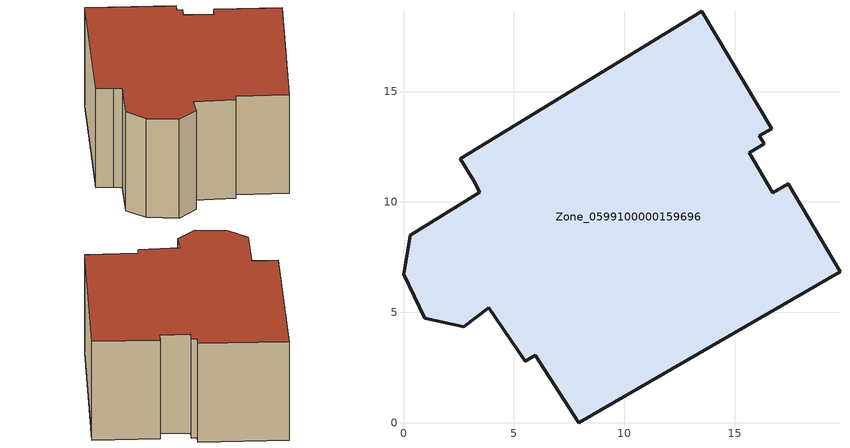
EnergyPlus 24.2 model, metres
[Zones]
Zone_0599100000159696
 floor ground (C_G): 15.64,12.24 16.73,10.41 17.41,10.81 19.76,6.84 7.93,0 5.97,3.05 5.52,2.79 3.87,5.2 2.72,4.36 0.97,4.73 0,6.72 0.31,8.48 3.46,10.43 3.18,10.95 2.56,11.96 13.51,18.64 16.66,13.31 16.12,12.99 16.32,12.64 z0
 wall outside (C_F): 16.73,10.41 15.64,12.24 16.32,12.64 16.12,12.99 16.66,13.31 13.51,18.64 2.56,11.96 3.18,10.95 3.46,10.43 0.31,8.48 0,6.72 0.97,4.73 2.72,4.36 3.87,5.2 5.52,2.79 5.97,3.05 7.93,0 19.76,6.84 17.41,10.81 16.73,10.41 z0:7.39
 roof outside (C_R): 17.41,10.81 16.73,10.41 15.64,12.24 16.32,12.64 16.12,12.99 16.66,13.31 13.51,18.64 2.56,11.96 3.18,10.95 3.46,10.43 0.31,8.48 0,6.72 0.97,4.73 2.72,4.36 3.87,5.2 5.52,2.79 5.97,3.05 7.93,0 19.76,6.84 z7.39
[BUILDING]
Pand.0599100000159696: North Axis=0; Terrain=City; Loads Convergence Tolerance Value=0.04; Temperature Convergence Tolerance Value=0.4; Solar Distribution=FullExterior; Maximum Number of Warmup Days=25; Minimum Number of Warmup Days=1
[Site:Location]
Rotterdam.The.Hague.AP_ZH_NLD Design_Conditions: Latitude=51.96; Longitude=4.45; Time Zone=1; Elevation=-4.5
[SITE:GROUNDTEMPERATURE:BUILDINGSURFACE]
18, 18, 18, 18, 18, 18, 18, 18, 18, 18, 18, 18
[MATERIAL] Thermal Absorptance=0.9; Solar Absorptance=0.7; Visible Absorptance=0.7
Name | Roughness | Thickness | Conductivity | Density | Specific Heat
G.D.1992-2005 | MediumSmooth | 0.15 | 0.06 | 540 | 1210
F.D.1992-2005 | Rough | 0.3 | 0.12 | 1920 | 840
R.D.1992-2005 | MediumRough | 0.2 | 0.08 | 1500 | 1000
[CONSTRUCTION]
C_G: G.D.1992-2005
C_F: F.D.1992-2005
C_R: R.D.1992-2005
[ZONE]
Zone_0599100000159696: Type=1; Multiplier=1; Ceiling Height=Autocalculate; Volume=Autocalculate; Floor Area=autocalculate; Part of Total Floor Area=Yes
[ZONEINFILTRATION:DESIGNFLOWRATE]
Infil_Zone_0599100000159696: Zone or ZoneList or Space or SpaceList=Zone_0599100000159696; Schedule=AlwaysOn; Design Flow Rate Calculation Method=Flow/Area; Flow Rate per Floor Area=0.0021; Constant Term Coefficient=1; Temperature Term Coefficient=0; Velocity Term Coefficient=0; Velocity Squared Term Coefficient=0
[HVACTEMPLATE:ZONE:IDEALLOADSAIRSYSTEM]
Zone_0599100000159696: Maximum Heating Supply Air Temperature=50; Minimum Cooling Supply Air Temperature=13; Maximum Heating Supply Air Humidity Ratio=0.0156; Minimum Cooling Supply Air Humidity Ratio=0.0077; Heating Limit=NoLimit; Cooling Limit=NoLimit; Dehumidification Control Type=ConstantSensibleHeatRatio; Cooling Sensible Heat Ratio=0.7; Dehumidification Setpoint=60; Humidification Control Type=None; Humidification Setpoint=30; Outdoor Air Method=None; Outdoor Air Flow Rate per Person=0.00944; Outdoor Air Flow Rate per Zone Floor Area=0; Outdoor Air Flow Rate per Zone=0; Demand Controlled Ventilation Type=None; Outdoor Air Economizer Type=NoEconomizer; Heat Recovery Type=None; Sensible Heat Recovery Effectiveness=0.7; Latent Heat Recovery Effectiveness=0.65
[ZONECONTROL:THERMOSTAT]
ThermostatControl_Zone_0599100000159696: Zone or ZoneList=Zone_0599100000159696; Control Type Schedule=DualSetpointControlType; Control 1=Thermostat_Zone_0599100000159696; Temperature Difference Between Cutout And Setpoint=0
[THERMOSTATSETPOINT:DUALSETPOINT]
Thermostat_Zone_0599100000159696: Heating Setpoint Temperature Schedule=HeatingSetpoint_Zone_0599100000159696; Cooling Setpoint Temperature Schedule=CoolingSetpoint_Zone_0599100000159696
[SCHEDULE:COMPACT]
HeatingSetpoint_Zone_0599100000159696: Through: 12/31, For: AllDays, Until: 24:00, 21
CoolingSetpoint_Zone_0599100000159696: Through: 12/31, For: AllDays, Until: 24:00, 24
DualSetpointControlType: Through: 12/31, For: AllDays, Until: 24:00, 4
AlwaysOn: Through: 12/31, For: AllDays, Until: 24:00, 1
